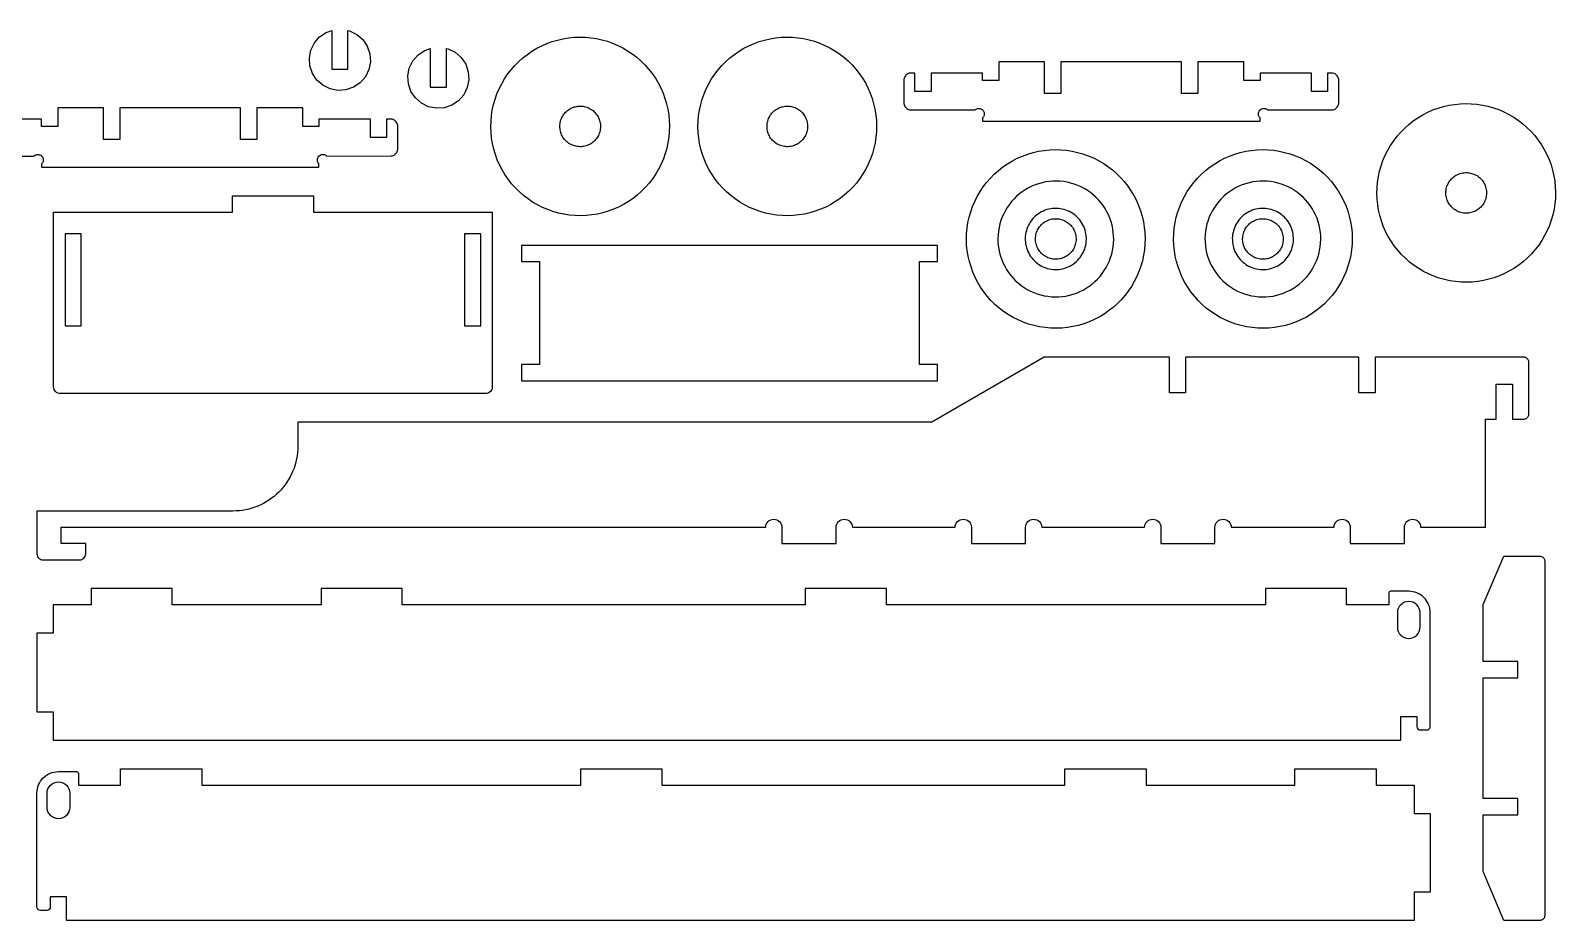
# Model space of a CAD drawing. Extents: x 0.7 to 47.3, y 0.7 to 14.4.
# Drawn here: x 23.79 to 47.27, y 0.72 to 14.42 of the extents above; entities that cross this region are included whole.
import ezdxf

# ---------------------------------------------------------------- set-up
doc = ezdxf.new("R2010")
doc.units = 0
doc.header["$MEASUREMENT"] = 0
for name, color, linetype in [('EXT', 1, 'CONTINUOUS'), ('INT', 150, 'CONTINUOUS'), ('POCKET_1_1MM', 105, 'CONTINUOUS')]:
    doc.layers.add(name, color=color, linetype=linetype)

msp = doc.modelspace()

# ---------------------------------------------------------------- linework, layer by layer
at = {"layer": 'EXT'}
for points in [[(28.863, 13.612), (28.761, 13.543), (28.644, 13.503), (28.522, 13.495), (28.401, 13.519), (28.291, 13.573), (28.198, 13.654), (28.13, 13.756), (28.09, 13.872), (28.082, 13.995), (28.105, 14.115), (28.16, 14.226), (28.24, 14.318), (28.343, 14.387), (28.426, 14.415), (28.426, 13.819), (28.676, 13.819), (28.676, 14.416), (28.702, 14.411), (28.812, 14.357), (28.905, 14.276), (28.973, 14.174), (29.013, 14.058), (29.021, 13.935), (28.998, 13.814), (28.944, 13.704)], [(30.378, 13.335), (30.276, 13.267), (30.16, 13.227), (30.037, 13.219), (29.917, 13.243), (29.806, 13.297), (29.714, 13.378), (29.645, 13.48), (29.606, 13.596), (29.597, 13.719), (29.621, 13.839), (29.675, 13.95), (29.756, 14.042), (29.858, 14.111), (29.942, 14.139), (29.942, 13.543), (30.192, 13.543), (30.192, 14.14), (30.218, 14.135), (30.328, 14.081), (30.421, 14), (30.489, 13.898), (30.529, 13.781), (30.537, 13.659), (30.513, 13.538), (30.459, 13.428)], [(31.315, 11.933), (31.254, 11.994), (31.196, 12.058), (31.143, 12.126), (31.094, 12.198), (31.05, 12.272), (31.01, 12.349), (30.975, 12.428), (30.946, 12.509), (30.921, 12.592), (30.902, 12.676), (30.888, 12.761), (30.879, 12.847), (30.876, 12.933), (30.879, 13.02), (30.886, 13.106), (30.899, 13.191), (30.918, 13.276), (30.941, 13.359), (30.97, 13.44), (31.004, 13.519), (31.043, 13.597), (31.087, 13.671), (31.135, 13.743), (31.187, 13.811), (31.244, 13.876), (31.305, 13.938), (31.37, 13.995), (31.438, 14.049), (31.509, 14.097), (31.583, 14.142), (31.66, 14.181), (31.739, 14.216), (31.82, 14.246), (31.903, 14.27), (31.987, 14.29), (32.072, 14.304), (32.158, 14.312), (32.244, 14.315), (32.331, 14.313), (32.417, 14.305), (32.502, 14.292), (32.587, 14.274), (32.67, 14.25), (32.751, 14.221), (32.83, 14.187), (32.908, 14.148), (32.982, 14.105), (33.054, 14.057), (33.122, 14.004), (33.187, 13.947), (33.249, 13.887), (33.306, 13.822), (33.36, 13.754), (33.409, 13.683), (33.453, 13.609), (33.492, 13.532), (33.527, 13.453), (33.557, 13.372), (33.581, 13.289), (33.601, 13.205), (33.615, 13.119), (33.623, 13.033), (33.626, 12.947), (33.624, 12.861), (33.616, 12.775), (33.603, 12.689), (33.585, 12.605), (33.561, 12.522), (33.532, 12.44), (33.498, 12.361), (33.459, 12.284), (33.416, 12.209), (33.368, 12.138), (33.315, 12.069), (33.258, 12.004), (33.198, 11.943), (33.133, 11.885), (33.065, 11.832), (32.994, 11.783), (32.92, 11.739), (32.843, 11.699), (32.764, 11.664), (32.683, 11.635), (32.6, 11.61), (32.516, 11.591), (32.43, 11.577), (32.344, 11.568), (32.258, 11.565), (32.172, 11.568), (32.086, 11.575), (32, 11.588), (31.916, 11.607), (31.833, 11.63), (31.752, 11.659), (31.672, 11.693), (31.595, 11.732), (31.52, 11.776), (31.449, 11.824), (31.38, 11.876)], [(34.504, 11.933), (34.443, 11.994), (34.385, 12.058), (34.332, 12.126), (34.283, 12.198), (34.239, 12.272), (34.199, 12.349), (34.164, 12.428), (34.135, 12.509), (34.11, 12.592), (34.091, 12.676), (34.077, 12.761), (34.068, 12.847), (34.065, 12.933), (34.068, 13.02), (34.075, 13.106), (34.088, 13.191), (34.107, 13.276), (34.13, 13.359), (34.159, 13.44), (34.193, 13.519), (34.232, 13.597), (34.276, 13.671), (34.324, 13.743), (34.376, 13.811), (34.433, 13.876), (34.494, 13.938), (34.558, 13.995), (34.626, 14.049), (34.698, 14.097), (34.772, 14.142), (34.849, 14.181), (34.928, 14.216), (35.009, 14.246), (35.092, 14.27), (35.176, 14.29), (35.261, 14.304), (35.347, 14.312), (35.433, 14.315), (35.52, 14.313), (35.606, 14.305), (35.691, 14.292), (35.776, 14.274), (35.859, 14.25), (35.94, 14.221), (36.019, 14.187), (36.097, 14.148), (36.171, 14.105), (36.243, 14.057), (36.311, 14.004), (36.376, 13.947), (36.438, 13.887), (36.495, 13.822), (36.549, 13.754), (36.597, 13.683), (36.642, 13.609), (36.681, 13.532), (36.716, 13.453), (36.746, 13.372), (36.77, 13.289), (36.79, 13.205), (36.804, 13.119), (36.812, 13.033), (36.815, 12.947), (36.813, 12.861), (36.805, 12.775), (36.792, 12.689), (36.774, 12.605), (36.75, 12.522), (36.721, 12.44), (36.687, 12.361), (36.648, 12.284), (36.605, 12.209), (36.557, 12.138), (36.504, 12.069), (36.447, 12.004), (36.387, 11.943), (36.322, 11.885), (36.254, 11.832), (36.183, 11.783), (36.109, 11.739), (36.032, 11.699), (35.953, 11.664), (35.872, 11.635), (35.789, 11.61), (35.705, 11.591), (35.619, 11.577), (35.533, 11.568), (35.447, 11.565), (35.361, 11.568), (35.275, 11.575), (35.189, 11.588), (35.105, 11.607), (35.022, 11.63), (34.94, 11.659), (34.861, 11.693), (34.784, 11.732), (34.709, 11.776), (34.638, 11.824), (34.569, 11.876)], [(37.279, 13.739), (37.268, 13.729), (37.258, 13.718), (37.25, 13.705), (37.243, 13.692), (37.238, 13.678), (37.235, 13.663), (37.234, 13.648), (37.234, 13.307), (37.236, 13.291), (37.239, 13.277), (37.244, 13.262), (37.251, 13.249), (37.26, 13.236), (37.271, 13.225), (37.282, 13.215), (37.295, 13.207), (37.309, 13.201), (37.323, 13.196), (37.338, 13.193), (37.354, 13.193), (38.332, 13.193), (38.34, 13.2), (38.348, 13.206), (38.358, 13.21), (38.368, 13.214), (38.379, 13.216), (38.389, 13.217), (38.4, 13.216), (38.41, 13.214), (38.421, 13.21), (38.43, 13.206), (38.439, 13.2), (38.447, 13.193), (38.454, 13.184), (38.461, 13.175), (38.466, 13.165), (38.469, 13.154), (38.471, 13.143), (38.472, 13.132), (38.471, 13.121), (38.469, 13.11), (38.466, 13.1), (38.461, 13.09), (38.454, 13.08), (38.447, 13.072), (38.447, 13.022), (42.719, 13.022), (42.719, 13.072), (42.705, 13.09), (42.697, 13.11), (42.694, 13.132), (42.697, 13.154), (42.705, 13.175), (42.719, 13.193), (42.736, 13.206), (42.757, 13.215), (42.779, 13.218), (42.801, 13.215), (42.822, 13.206), (42.839, 13.193), (43.832, 13.194), (43.847, 13.197), (43.861, 13.201), (43.874, 13.208), (43.887, 13.216), (43.898, 13.226), (43.908, 13.237), (43.916, 13.25), (43.923, 13.263), (43.927, 13.277), (43.93, 13.292), (43.931, 13.307), (43.931, 13.648), (43.93, 13.663), (43.927, 13.678), (43.923, 13.692), (43.916, 13.705), (43.908, 13.718), (43.898, 13.729), (43.887, 13.739), (43.874, 13.747), (43.861, 13.754), (43.847, 13.758), (43.832, 13.761), (43.817, 13.762), (43.76, 13.762), (43.76, 13.477), (43.51, 13.477), (43.51, 13.762), (42.719, 13.762), (42.719, 13.648), (42.469, 13.648), (42.469, 13.933), (41.759, 13.933), (41.759, 13.449), (41.509, 13.449), (41.509, 13.933), (39.65, 13.933), (39.65, 13.449), (39.401, 13.449), (39.401, 13.933), (38.697, 13.933), (38.697, 13.648), (38.447, 13.648), (38.447, 13.762), (37.655, 13.762), (37.655, 13.477), (37.405, 13.477), (37.405, 13.762), (37.348, 13.762), (37.334, 13.761), (37.319, 13.758), (37.305, 13.754), (37.291, 13.747)], [(44.957, 10.91), (44.895, 10.97), (44.838, 11.035), (44.785, 11.103), (44.736, 11.174), (44.691, 11.248), (44.652, 11.325), (44.617, 11.404), (44.587, 11.485), (44.563, 11.568), (44.544, 11.652), (44.53, 11.737), (44.521, 11.823), (44.518, 11.91), (44.52, 11.996), (44.528, 12.082), (44.541, 12.168), (44.56, 12.252), (44.583, 12.335), (44.612, 12.416), (44.646, 12.496), (44.685, 12.573), (44.728, 12.648), (44.777, 12.719), (44.829, 12.788), (44.886, 12.853), (44.947, 12.914), (45.011, 12.972), (45.079, 13.025), (45.15, 13.074), (45.225, 13.118), (45.301, 13.158), (45.38, 13.193), (45.462, 13.222), (45.544, 13.247), (45.629, 13.266), (45.714, 13.28), (45.8, 13.288), (45.886, 13.292), (45.972, 13.289), (46.058, 13.282), (46.144, 13.269), (46.228, 13.25), (46.311, 13.226), (46.393, 13.198), (46.472, 13.164), (46.549, 13.125), (46.624, 13.081), (46.696, 13.033), (46.764, 12.98), (46.829, 12.924), (46.891, 12.863), (46.948, 12.798), (47.001, 12.73), (47.05, 12.659), (47.095, 12.585), (47.134, 12.508), (47.169, 12.429), (47.199, 12.348), (47.223, 12.265), (47.242, 12.181), (47.256, 12.096), (47.265, 12.01), (47.268, 11.924), (47.266, 11.837), (47.258, 11.751), (47.245, 11.666), (47.226, 11.581), (47.203, 11.498), (47.174, 11.417), (47.14, 11.337), (47.101, 11.26), (47.058, 11.186), (47.009, 11.114), (46.957, 11.045), (46.9, 10.98), (46.839, 10.919), (46.775, 10.862), (46.707, 10.808), (46.636, 10.759), (46.561, 10.715), (46.485, 10.675), (46.406, 10.641), (46.324, 10.611), (46.242, 10.587), (46.157, 10.567), (46.072, 10.553), (45.986, 10.545), (45.9, 10.542), (45.814, 10.544), (45.727, 10.552), (45.642, 10.565), (45.558, 10.583), (45.475, 10.607), (45.393, 10.636), (45.314, 10.67), (45.237, 10.708), (45.162, 10.752), (45.09, 10.8), (45.022, 10.853)], [(38.638, 10.201), (38.576, 10.262), (38.519, 10.326), (38.466, 10.394), (38.417, 10.465), (38.373, 10.54), (38.333, 10.616), (38.298, 10.695), (38.269, 10.777), (38.244, 10.859), (38.225, 10.944), (38.211, 11.029), (38.202, 11.115), (38.199, 11.201), (38.201, 11.287), (38.209, 11.373), (38.222, 11.459), (38.241, 11.543), (38.264, 11.626), (38.293, 11.708), (38.327, 11.787), (38.366, 11.864), (38.409, 11.939), (38.458, 12.011), (38.51, 12.079), (38.567, 12.144), (38.628, 12.206), (38.692, 12.263), (38.76, 12.316), (38.832, 12.365), (38.906, 12.41), (38.982, 12.449), (39.062, 12.484), (39.143, 12.514), (39.225, 12.538), (39.31, 12.557), (39.395, 12.571), (39.481, 12.58), (39.567, 12.583), (39.654, 12.581), (39.74, 12.573), (39.825, 12.56), (39.909, 12.541), (39.992, 12.518), (40.074, 12.489), (40.153, 12.455), (40.23, 12.416), (40.305, 12.373), (40.377, 12.324), (40.445, 12.272), (40.51, 12.215), (40.572, 12.154), (40.629, 12.09), (40.682, 12.022), (40.731, 11.951), (40.776, 11.876), (40.815, 11.8), (40.85, 11.721), (40.88, 11.639), (40.904, 11.557), (40.923, 11.472), (40.937, 11.387), (40.946, 11.301), (40.949, 11.215), (40.947, 11.128), (40.939, 11.042), (40.926, 10.957), (40.908, 10.873), (40.884, 10.79), (40.855, 10.708), (40.821, 10.629), (40.782, 10.552), (40.739, 10.477), (40.691, 10.405), (40.638, 10.337), (40.581, 10.272), (40.52, 10.21), (40.456, 10.153), (40.388, 10.1), (40.317, 10.051), (40.243, 10.006), (40.166, 9.967), (40.087, 9.932), (40.006, 9.902), (39.923, 9.878), (39.839, 9.859), (39.753, 9.845), (39.667, 9.836), (39.581, 9.833), (39.495, 9.835), (39.409, 9.843), (39.323, 9.856), (39.239, 9.874), (39.156, 9.898), (39.074, 9.927), (38.995, 9.961), (38.918, 10), (38.843, 10.043), (38.771, 10.092), (38.703, 10.144)], [(41.827, 10.201), (41.765, 10.262), (41.708, 10.326), (41.655, 10.394), (41.606, 10.465), (41.561, 10.54), (41.522, 10.616), (41.487, 10.695), (41.458, 10.777), (41.433, 10.859), (41.414, 10.944), (41.4, 11.029), (41.391, 11.115), (41.388, 11.201), (41.39, 11.287), (41.398, 11.373), (41.411, 11.459), (41.43, 11.543), (41.453, 11.626), (41.482, 11.708), (41.516, 11.787), (41.555, 11.864), (41.598, 11.939), (41.647, 12.011), (41.699, 12.079), (41.756, 12.144), (41.817, 12.206), (41.881, 12.263), (41.949, 12.316), (42.021, 12.365), (42.095, 12.41), (42.171, 12.449), (42.251, 12.484), (42.332, 12.514), (42.414, 12.538), (42.499, 12.557), (42.584, 12.571), (42.67, 12.58), (42.756, 12.583), (42.843, 12.581), (42.929, 12.573), (43.014, 12.56), (43.098, 12.541), (43.181, 12.518), (43.263, 12.489), (43.342, 12.455), (43.419, 12.416), (43.494, 12.373), (43.566, 12.324), (43.634, 12.272), (43.699, 12.215), (43.761, 12.154), (43.818, 12.09), (43.871, 12.022), (43.92, 11.951), (43.965, 11.876), (44.004, 11.8), (44.039, 11.721), (44.069, 11.639), (44.093, 11.557), (44.112, 11.472), (44.126, 11.387), (44.135, 11.301), (44.138, 11.215), (44.136, 11.128), (44.128, 11.042), (44.115, 10.957), (44.097, 10.873), (44.073, 10.79), (44.044, 10.708), (44.01, 10.629), (43.971, 10.552), (43.928, 10.477), (43.88, 10.405), (43.827, 10.337), (43.77, 10.272), (43.709, 10.21), (43.645, 10.153), (43.577, 10.1), (43.506, 10.051), (43.432, 10.006), (43.355, 9.967), (43.276, 9.932), (43.195, 9.902), (43.112, 9.878), (43.027, 9.859), (42.942, 9.845), (42.856, 9.836), (42.77, 9.833), (42.684, 9.835), (42.598, 9.843), (42.512, 9.856), (42.428, 9.874), (42.345, 9.898), (42.263, 9.927), (42.184, 9.961), (42.107, 10), (42.032, 10.043), (41.96, 10.092), (41.892, 10.144)], [(31.349, 9.026), (37.751, 9.026), (37.751, 9.276), (37.475, 9.276), (37.475, 10.859), (37.751, 10.859), (37.751, 11.109), (31.349, 11.109), (31.349, 10.859), (31.625, 10.859), (31.625, 9.276), (31.349, 9.276)], [(46.475, 6.328), (47.021, 6.328), (47.032, 6.328), (47.043, 6.325), (47.053, 6.322), (47.063, 6.317), (47.072, 6.311), (47.08, 6.304), (47.087, 6.296), (47.093, 6.287), (47.098, 6.277), (47.101, 6.266), (47.104, 6.256), (47.104, 6.245), (47.104, 0.802), (47.104, 0.791), (47.101, 0.78), (47.098, 0.77), (47.093, 0.76), (47.087, 0.751), (47.08, 0.743), (47.072, 0.736), (47.063, 0.73), (47.053, 0.725), (47.043, 0.722), (47.032, 0.719), (47.021, 0.719), (46.475, 0.719), (46.152, 1.474), (46.152, 2.344), (46.688, 2.344), (46.688, 2.594), (46.152, 2.594), (46.152, 4.453), (46.688, 4.453), (46.688, 4.703), (46.152, 4.703), (46.152, 5.583)]]:
    msp.add_lwpolyline(points, close=True, dxfattribs=at)
msp.add_lwpolyline([(22.866, 12.484), (23.843, 12.484), (23.851, 12.491), (23.86, 12.497), (23.87, 12.502), (23.88, 12.505), (23.89, 12.507), (23.901, 12.508), (23.912, 12.507), (23.922, 12.505), (23.932, 12.502), (23.942, 12.497), (23.951, 12.491), (23.959, 12.484), (23.966, 12.476), (23.972, 12.466), (23.977, 12.456), (23.981, 12.446), (23.983, 12.435), (23.984, 12.424), (23.983, 12.413), (23.981, 12.402), (23.977, 12.391), (23.972, 12.381), (23.966, 12.372), (23.959, 12.363), (23.959, 12.313), (28.23, 12.313), (28.23, 12.363), (28.217, 12.381), (28.208, 12.402), (28.205, 12.424), (28.208, 12.446), (28.217, 12.466), (28.23, 12.484), (28.248, 12.498), (28.269, 12.506), (28.291, 12.509), (28.313, 12.506), (28.334, 12.498), (28.351, 12.484), (29.344, 12.485), (29.359, 12.488), (29.373, 12.493), (29.386, 12.499), (29.398, 12.508), (29.41, 12.517), (29.419, 12.529), (29.428, 12.541), (29.434, 12.554), (29.439, 12.568), (29.442, 12.583), (29.443, 12.598), (29.443, 12.94), (29.442, 12.954), (29.439, 12.969), (29.434, 12.983), (29.428, 12.997), (29.419, 13.009), (29.41, 13.02), (29.398, 13.03), (29.386, 13.038), (29.373, 13.045), (29.359, 13.05), (29.344, 13.053), (29.329, 13.054), (29.272, 13.054), (29.272, 12.769), (29.022, 12.769), (29.022, 13.054), (28.23, 13.054), (28.23, 12.94), (27.98, 12.94), (27.98, 13.224), (27.271, 13.224), (27.271, 12.74), (27.021, 12.74), (27.021, 13.224), (25.162, 13.224), (25.162, 12.74), (24.913, 12.74), (24.913, 13.224), (24.209, 13.224), (24.209, 12.94), (23.959, 12.94), (23.959, 13.054), (23.167, 13.054)], dxfattribs=at)
for points in [[(30.795, 8.829), (24.248, 8.829, -0.414214), (24.144, 8.933), (24.144, 11.621), (26.897, 11.621), (26.897, 11.871), (28.147, 11.871), (28.147, 11.621), (30.899, 11.621), (30.899, 8.933, -0.414214)], [(46.192, 8.435), (46.355, 8.435), (46.355, 8.972), (46.605, 8.972), (46.605, 8.435), (46.775, 8.435), (46.786, 8.436), (46.796, 8.438), (46.807, 8.442), (46.817, 8.446), (46.826, 8.452), (46.834, 8.46), (46.841, 8.468), (46.847, 8.477), (46.852, 8.487), (46.855, 8.497), (46.858, 8.508), (46.858, 8.519), (46.858, 9.306), (46.858, 9.317), (46.855, 9.328), (46.852, 9.338), (46.847, 9.348), (46.841, 9.357), (46.834, 9.365), (46.826, 9.372), (46.817, 9.378), (46.807, 9.383), (46.796, 9.387), (46.786, 9.389), (46.775, 9.389), (44.489, 9.389), (44.489, 8.842), (44.239, 8.842), (44.239, 9.389), (41.573, 9.389), (41.573, 8.842), (41.323, 8.842), (41.323, 9.389), (39.397, 9.389), (37.665, 8.389), (27.905, 8.389), (27.905, 8.02, -0.414214), (26.905, 7.02), (23.888, 7.02), (23.888, 6.364, 0.414214), (23.982, 6.27), (24.544, 6.27, 0.414214), (24.638, 6.364), (24.638, 6.52), (24.263, 6.52), (24.263, 6.77), (35.108, 6.77, -0.414214), (35.233, 6.895, -0.414214), (35.358, 6.77), (35.358, 6.52), (36.192, 6.52), (36.192, 6.77, -1), (36.442, 6.77), (38.025, 6.77, -0.414214), (38.15, 6.895, -0.414214), (38.275, 6.77), (38.275, 6.52), (39.108, 6.52), (39.108, 6.77, -1), (39.358, 6.77), (40.942, 6.77, -0.414214), (41.067, 6.895, -0.414214), (41.192, 6.77), (41.192, 6.52), (42.025, 6.52), (42.025, 6.77, -0.414214), (42.15, 6.895, -0.414214), (42.275, 6.77), (43.858, 6.77, -0.414214), (43.983, 6.895, -0.414214), (44.108, 6.77), (44.108, 6.52), (44.942, 6.52), (44.942, 6.77, -1), (45.192, 6.77), (46.192, 6.77)], [(36.968, 5.578), (36.968, 5.828), (35.718, 5.828), (35.718, 5.578), (29.513, 5.578), (29.513, 5.828), (28.263, 5.828), (28.263, 5.578), (25.971, 5.578), (25.971, 5.828), (24.721, 5.828), (24.721, 5.578), (24.138, 5.578), (24.138, 5.141), (23.888, 5.141), (23.888, 3.931), (24.138, 3.931), (24.138, 3.494), (44.885, 3.494), (44.885, 3.859), (45.135, 3.859), (45.135, 3.703, 0.414214), (45.187, 3.651), (45.288, 3.651, 0.414214), (45.34, 3.703), (45.34, 5.454, 0.414214), (45.008, 5.785), (44.727, 5.785, 0.414214), (44.701, 5.759), (44.701, 5.578), (44.051, 5.578), (44.051, 5.828), (42.801, 5.828), (42.801, 5.578)], [(32.26, 2.802), (32.26, 3.052), (33.51, 3.052), (33.51, 2.802), (39.715, 2.802), (39.715, 3.052), (40.965, 3.052), (40.965, 2.802), (43.256, 2.802), (43.256, 3.052), (44.506, 3.052), (44.506, 2.802), (45.09, 2.802), (45.09, 2.365), (45.34, 2.365), (45.34, 1.156), (45.09, 1.156), (45.09, 0.719), (24.343, 0.719), (24.343, 1.083), (24.093, 1.083), (24.093, 0.927, -0.414214), (24.041, 0.875), (23.94, 0.875, -0.414214), (23.888, 0.927), (23.888, 2.678, -0.414214), (24.219, 3.01), (24.5, 3.01, -0.414214), (24.526, 2.984), (24.526, 2.802), (25.176, 2.802), (25.176, 3.052), (26.426, 3.052), (26.426, 2.802)]]:
    msp.add_lwpolyline(points, format="xyb", close=True, dxfattribs=at)
at = {"layer": 'INT'}
for points in [[(32.007, 12.745), (31.995, 12.761), (31.985, 12.777), (31.975, 12.794), (31.966, 12.812), (31.959, 12.83), (31.952, 12.849), (31.947, 12.868), (31.943, 12.887), (31.941, 12.906), (31.939, 12.926), (31.939, 12.946), (31.94, 12.965), (31.942, 12.985), (31.945, 13.004), (31.95, 13.023), (31.956, 13.042), (31.963, 13.06), (31.971, 13.078), (31.98, 13.095), (31.99, 13.112), (32.002, 13.128), (32.014, 13.144), (32.027, 13.158), (32.041, 13.172), (32.056, 13.184), (32.072, 13.196), (32.088, 13.207), (32.105, 13.217), (32.123, 13.225), (32.141, 13.233), (32.16, 13.239), (32.179, 13.244), (32.198, 13.248), (32.217, 13.251), (32.237, 13.252), (32.257, 13.253), (32.276, 13.252), (32.296, 13.25), (32.315, 13.246), (32.334, 13.242), (32.353, 13.236), (32.371, 13.229), (32.389, 13.221), (32.406, 13.211), (32.423, 13.201), (32.439, 13.19), (32.455, 13.178), (32.469, 13.164), (32.483, 13.15), (32.495, 13.135), (32.507, 13.12), (32.518, 13.103), (32.528, 13.086), (32.536, 13.068), (32.544, 13.05), (32.55, 13.032), (32.555, 13.013), (32.559, 12.994), (32.562, 12.974), (32.563, 12.955), (32.564, 12.935), (32.563, 12.915), (32.561, 12.896), (32.557, 12.876), (32.553, 12.857), (32.547, 12.839), (32.54, 12.82), (32.532, 12.802), (32.522, 12.785), (32.512, 12.768), (32.501, 12.752), (32.489, 12.737), (32.475, 12.722), (32.461, 12.709), (32.446, 12.696), (32.431, 12.684), (32.414, 12.674), (32.397, 12.664), (32.379, 12.655), (32.361, 12.648), (32.343, 12.641), (32.324, 12.636), (32.305, 12.632), (32.285, 12.63), (32.266, 12.628), (32.246, 12.628), (32.226, 12.629), (32.207, 12.631), (32.187, 12.634), (32.168, 12.639), (32.15, 12.645), (32.131, 12.652), (32.113, 12.66), (32.096, 12.669), (32.079, 12.679), (32.063, 12.691), (32.048, 12.703), (32.033, 12.716), (32.02, 12.73)], [(35.196, 12.745), (35.184, 12.761), (35.174, 12.777), (35.164, 12.794), (35.155, 12.812), (35.148, 12.83), (35.141, 12.849), (35.136, 12.868), (35.132, 12.887), (35.13, 12.906), (35.128, 12.926), (35.128, 12.946), (35.129, 12.965), (35.131, 12.985), (35.134, 13.004), (35.139, 13.023), (35.145, 13.042), (35.152, 13.06), (35.16, 13.078), (35.169, 13.095), (35.179, 13.112), (35.191, 13.128), (35.203, 13.144), (35.216, 13.158), (35.23, 13.172), (35.245, 13.184), (35.261, 13.196), (35.277, 13.207), (35.294, 13.217), (35.312, 13.225), (35.33, 13.233), (35.349, 13.239), (35.368, 13.244), (35.387, 13.248), (35.406, 13.251), (35.426, 13.252), (35.446, 13.253), (35.465, 13.252), (35.485, 13.25), (35.504, 13.246), (35.523, 13.242), (35.542, 13.236), (35.56, 13.229), (35.578, 13.221), (35.595, 13.211), (35.612, 13.201), (35.628, 13.19), (35.644, 13.178), (35.658, 13.164), (35.672, 13.15), (35.684, 13.135), (35.696, 13.12), (35.707, 13.103), (35.717, 13.086), (35.725, 13.068), (35.733, 13.05), (35.739, 13.032), (35.744, 13.013), (35.748, 12.994), (35.751, 12.974), (35.752, 12.955), (35.753, 12.935), (35.752, 12.915), (35.75, 12.896), (35.746, 12.876), (35.742, 12.857), (35.736, 12.839), (35.729, 12.82), (35.721, 12.802), (35.711, 12.785), (35.701, 12.768), (35.69, 12.752), (35.678, 12.737), (35.664, 12.722), (35.65, 12.709), (35.635, 12.696), (35.62, 12.684), (35.603, 12.674), (35.586, 12.664), (35.568, 12.655), (35.55, 12.648), (35.532, 12.641), (35.513, 12.636), (35.494, 12.632), (35.474, 12.63), (35.455, 12.628), (35.435, 12.628), (35.415, 12.629), (35.396, 12.631), (35.376, 12.634), (35.357, 12.639), (35.339, 12.645), (35.32, 12.652), (35.302, 12.66), (35.285, 12.669), (35.268, 12.679), (35.252, 12.691), (35.237, 12.703), (35.222, 12.716), (35.209, 12.73)], [(45.649, 11.722), (45.637, 11.737), (45.626, 11.754), (45.617, 11.771), (45.608, 11.788), (45.601, 11.807), (45.594, 11.825), (45.589, 11.844), (45.585, 11.863), (45.582, 11.883), (45.581, 11.902), (45.581, 11.922), (45.581, 11.942), (45.584, 11.961), (45.587, 11.98), (45.592, 12), (45.597, 12.018), (45.604, 12.037), (45.613, 12.055), (45.622, 12.072), (45.632, 12.089), (45.643, 12.105), (45.656, 12.12), (45.669, 12.134), (45.683, 12.148), (45.698, 12.161), (45.714, 12.173), (45.73, 12.183), (45.747, 12.193), (45.765, 12.202), (45.783, 12.209), (45.802, 12.215), (45.82, 12.221), (45.84, 12.225), (45.859, 12.227), (45.879, 12.229), (45.898, 12.229), (45.918, 12.228), (45.937, 12.226), (45.957, 12.223), (45.976, 12.218), (45.995, 12.212), (46.013, 12.205), (46.031, 12.197), (46.048, 12.188), (46.065, 12.178), (46.081, 12.166), (46.096, 12.154), (46.111, 12.141), (46.124, 12.127), (46.137, 12.112), (46.149, 12.096), (46.16, 12.08), (46.169, 12.062), (46.178, 12.045), (46.185, 12.027), (46.192, 12.008), (46.197, 11.989), (46.201, 11.97), (46.204, 11.95), (46.205, 11.931), (46.205, 11.911), (46.204, 11.892), (46.202, 11.872), (46.199, 11.853), (46.194, 11.834), (46.189, 11.815), (46.182, 11.797), (46.173, 11.779), (46.164, 11.761), (46.154, 11.745), (46.143, 11.729), (46.13, 11.713), (46.117, 11.699), (46.103, 11.685), (46.088, 11.672), (46.072, 11.661), (46.056, 11.65), (46.039, 11.64), (46.021, 11.632), (46.003, 11.624), (45.984, 11.618), (45.966, 11.613), (45.946, 11.609), (45.927, 11.606), (45.907, 11.604), (45.888, 11.604), (45.868, 11.605), (45.849, 11.607), (45.829, 11.611), (45.81, 11.615), (45.791, 11.621), (45.773, 11.628), (45.755, 11.636), (45.738, 11.645), (45.721, 11.656), (45.705, 11.667), (45.69, 11.679), (45.675, 11.693), (45.662, 11.707)], [(39.33, 11.013), (39.318, 11.029), (39.307, 11.045), (39.298, 11.062), (39.289, 11.08), (39.282, 11.098), (39.275, 11.117), (39.27, 11.135), (39.266, 11.155), (39.263, 11.174), (39.262, 11.194), (39.262, 11.213), (39.263, 11.233), (39.265, 11.252), (39.268, 11.272), (39.273, 11.291), (39.279, 11.31), (39.286, 11.328), (39.294, 11.346), (39.303, 11.363), (39.313, 11.38), (39.324, 11.396), (39.337, 11.411), (39.35, 11.426), (39.364, 11.439), (39.379, 11.452), (39.395, 11.464), (39.411, 11.475), (39.428, 11.484), (39.446, 11.493), (39.464, 11.5), (39.483, 11.507), (39.502, 11.512), (39.521, 11.516), (39.54, 11.519), (39.56, 11.52), (39.579, 11.52), (39.599, 11.519), (39.619, 11.517), (39.638, 11.514), (39.657, 11.509), (39.676, 11.503), (39.694, 11.496), (39.712, 11.488), (39.729, 11.479), (39.746, 11.469), (39.762, 11.458), (39.777, 11.445), (39.792, 11.432), (39.806, 11.418), (39.818, 11.403), (39.83, 11.387), (39.841, 11.371), (39.85, 11.354), (39.859, 11.336), (39.867, 11.318), (39.873, 11.299), (39.878, 11.28), (39.882, 11.261), (39.885, 11.242), (39.886, 11.222), (39.887, 11.203), (39.886, 11.183), (39.883, 11.163), (39.88, 11.144), (39.875, 11.125), (39.87, 11.106), (39.863, 11.088), (39.855, 11.07), (39.845, 11.053), (39.835, 11.036), (39.824, 11.02), (39.811, 11.005), (39.798, 10.99), (39.784, 10.977), (39.769, 10.964), (39.753, 10.952), (39.737, 10.941), (39.72, 10.932), (39.702, 10.923), (39.684, 10.915), (39.666, 10.909), (39.647, 10.904), (39.627, 10.9), (39.608, 10.897), (39.588, 10.896), (39.569, 10.896), (39.549, 10.896), (39.53, 10.899), (39.51, 10.902), (39.491, 10.907), (39.472, 10.912), (39.454, 10.919), (39.436, 10.928), (39.419, 10.937), (39.402, 10.947), (39.386, 10.958), (39.371, 10.971), (39.356, 10.984), (39.343, 10.998)], [(42.519, 11.013), (42.507, 11.029), (42.496, 11.045), (42.487, 11.062), (42.478, 11.08), (42.471, 11.098), (42.464, 11.117), (42.459, 11.135), (42.455, 11.155), (42.452, 11.174), (42.451, 11.194), (42.451, 11.213), (42.452, 11.233), (42.454, 11.252), (42.457, 11.272), (42.462, 11.291), (42.468, 11.31), (42.475, 11.328), (42.483, 11.346), (42.492, 11.363), (42.502, 11.38), (42.513, 11.396), (42.526, 11.411), (42.539, 11.426), (42.553, 11.439), (42.568, 11.452), (42.584, 11.464), (42.6, 11.475), (42.617, 11.484), (42.635, 11.493), (42.653, 11.5), (42.672, 11.507), (42.691, 11.512), (42.71, 11.516), (42.729, 11.519), (42.749, 11.52), (42.768, 11.52), (42.788, 11.519), (42.808, 11.517), (42.827, 11.514), (42.846, 11.509), (42.865, 11.503), (42.883, 11.496), (42.901, 11.488), (42.918, 11.479), (42.935, 11.469), (42.951, 11.458), (42.966, 11.445), (42.981, 11.432), (42.995, 11.418), (43.007, 11.403), (43.019, 11.387), (43.03, 11.371), (43.039, 11.354), (43.048, 11.336), (43.056, 11.318), (43.062, 11.299), (43.067, 11.28), (43.071, 11.261), (43.074, 11.242), (43.075, 11.222), (43.076, 11.203), (43.075, 11.183), (43.072, 11.163), (43.069, 11.144), (43.064, 11.125), (43.059, 11.106), (43.052, 11.088), (43.044, 11.07), (43.034, 11.053), (43.024, 11.036), (43.013, 11.02), (43, 11.005), (42.987, 10.99), (42.973, 10.977), (42.958, 10.964), (42.942, 10.952), (42.926, 10.941), (42.909, 10.932), (42.891, 10.923), (42.873, 10.915), (42.855, 10.909), (42.836, 10.904), (42.816, 10.9), (42.797, 10.897), (42.777, 10.896), (42.758, 10.896), (42.738, 10.896), (42.719, 10.899), (42.699, 10.902), (42.68, 10.907), (42.661, 10.912), (42.643, 10.919), (42.625, 10.928), (42.608, 10.937), (42.591, 10.947), (42.575, 10.958), (42.56, 10.971), (42.545, 10.984), (42.532, 10.998)], [(24.57, 11.289), (24.32, 11.289), (24.32, 9.869), (24.57, 9.869)], [(30.473, 9.869), (30.723, 9.869), (30.723, 11.289), (30.473, 11.289)]]:
    msp.add_lwpolyline(points, close=True, dxfattribs=at)
for points in [[(45.183, 5.235), (45.183, 5.454, 0.414214), (45.008, 5.629, 0.414214), (44.834, 5.454), (44.834, 5.235, 0.414214), (45.008, 5.06, 0.414214)], [(24.044, 2.46), (24.044, 2.678, -0.414214), (24.219, 2.853, -0.414214), (24.394, 2.678), (24.394, 2.46, -0.414214), (24.219, 2.285, -0.414214)]]:
    msp.add_lwpolyline(points, format="xyb", close=True, dxfattribs=at)
at = {"layer": 'POCKET_1_1MM'}
for points in [[(38.956, 10.565), (38.998, 10.528), (39.042, 10.493), (39.088, 10.461), (39.136, 10.432), (39.185, 10.406), (39.236, 10.383), (39.289, 10.363), (39.342, 10.347), (39.397, 10.334), (39.452, 10.325), (39.508, 10.319), (39.564, 10.316), (39.62, 10.317), (39.676, 10.322), (39.731, 10.33), (39.786, 10.342), (39.84, 10.357), (39.893, 10.375), (39.944, 10.397), (39.995, 10.422), (40.043, 10.45), (40.09, 10.481), (40.134, 10.514), (40.177, 10.551), (40.217, 10.59), (40.255, 10.632), (40.289, 10.676), (40.321, 10.721), (40.35, 10.769), (40.376, 10.819), (40.399, 10.87), (40.419, 10.923), (40.435, 10.976), (40.448, 11.031), (40.457, 11.086), (40.463, 11.142), (40.466, 11.198), (40.465, 11.254), (40.46, 11.309), (40.452, 11.365), (40.44, 11.42), (40.425, 11.474), (40.407, 11.527), (40.385, 11.578), (40.36, 11.628), (40.332, 11.677), (40.302, 11.724), (40.268, 11.768), (40.231, 11.811), (40.192, 11.851), (40.15, 11.888), (40.107, 11.923), (40.061, 11.955), (40.013, 11.984), (39.963, 12.01), (39.912, 12.033), (39.859, 12.053), (39.806, 12.069), (39.751, 12.082), (39.696, 12.091), (39.64, 12.097), (39.584, 12.1), (39.528, 12.098), (39.473, 12.094), (39.417, 12.086), (39.362, 12.074), (39.308, 12.059), (39.255, 12.041), (39.204, 12.019), (39.154, 11.994), (39.105, 11.966), (39.058, 11.935), (39.014, 11.902), (38.971, 11.865), (38.931, 11.826), (38.894, 11.784), (38.859, 11.74), (38.827, 11.694), (38.798, 11.647), (38.772, 11.597), (38.749, 11.546), (38.729, 11.493), (38.713, 11.44), (38.7, 11.385), (38.691, 11.33), (38.685, 11.274), (38.682, 11.218), (38.684, 11.162), (38.688, 11.106), (38.696, 11.051), (38.708, 10.996), (38.723, 10.942), (38.741, 10.889), (38.763, 10.838), (38.788, 10.787), (38.816, 10.739), (38.847, 10.692), (38.881, 10.648), (38.917, 10.605)], [(42.145, 10.565), (42.187, 10.528), (42.231, 10.493), (42.277, 10.461), (42.324, 10.432), (42.374, 10.406), (42.425, 10.383), (42.478, 10.363), (42.531, 10.347), (42.586, 10.334), (42.641, 10.325), (42.697, 10.319), (42.753, 10.316), (42.809, 10.317), (42.865, 10.322), (42.92, 10.33), (42.975, 10.342), (43.029, 10.357), (43.082, 10.375), (43.133, 10.397), (43.184, 10.422), (43.232, 10.45), (43.279, 10.481), (43.323, 10.514), (43.366, 10.551), (43.406, 10.59), (43.443, 10.632), (43.478, 10.676), (43.51, 10.721), (43.539, 10.769), (43.565, 10.819), (43.588, 10.87), (43.608, 10.923), (43.624, 10.976), (43.637, 11.031), (43.646, 11.086), (43.652, 11.142), (43.655, 11.198), (43.654, 11.254), (43.649, 11.309), (43.641, 11.365), (43.629, 11.42), (43.614, 11.474), (43.596, 11.527), (43.574, 11.578), (43.549, 11.628), (43.521, 11.677), (43.49, 11.724), (43.457, 11.768), (43.42, 11.811), (43.381, 11.851), (43.339, 11.888), (43.296, 11.923), (43.25, 11.955), (43.202, 11.984), (43.152, 12.01), (43.101, 12.033), (43.048, 12.053), (42.995, 12.069), (42.94, 12.082), (42.885, 12.091), (42.829, 12.097), (42.773, 12.1), (42.717, 12.098), (42.662, 12.094), (42.606, 12.086), (42.551, 12.074), (42.497, 12.059), (42.444, 12.041), (42.393, 12.019), (42.343, 11.994), (42.294, 11.966), (42.247, 11.935), (42.203, 11.902), (42.16, 11.865), (42.12, 11.826), (42.083, 11.784), (42.048, 11.74), (42.016, 11.694), (41.987, 11.647), (41.961, 11.597), (41.938, 11.546), (41.918, 11.493), (41.902, 11.44), (41.889, 11.385), (41.88, 11.33), (41.874, 11.274), (41.871, 11.218), (41.873, 11.162), (41.877, 11.106), (41.885, 11.051), (41.897, 10.996), (41.912, 10.942), (41.93, 10.889), (41.952, 10.838), (41.977, 10.787), (42.005, 10.739), (42.036, 10.692), (42.069, 10.648), (42.106, 10.605)], [(39.244, 10.872), (39.266, 10.852), (39.289, 10.833), (39.313, 10.816), (39.338, 10.8), (39.364, 10.786), (39.391, 10.774), (39.419, 10.763), (39.447, 10.755), (39.476, 10.747), (39.505, 10.742), (39.534, 10.739), (39.564, 10.737), (39.593, 10.738), (39.623, 10.74), (39.652, 10.744), (39.681, 10.749), (39.71, 10.757), (39.738, 10.767), (39.765, 10.778), (39.792, 10.791), (39.818, 10.805), (39.842, 10.821), (39.866, 10.839), (39.889, 10.858), (39.91, 10.878), (39.93, 10.9), (39.949, 10.923), (39.966, 10.947), (39.982, 10.972), (39.996, 10.998), (40.008, 11.025), (40.019, 11.053), (40.027, 11.081), (40.035, 11.11), (40.04, 11.139), (40.043, 11.168), (40.045, 11.198), (40.045, 11.227), (40.042, 11.257), (40.038, 11.286), (40.033, 11.315), (40.025, 11.344), (40.016, 11.372), (40.004, 11.399), (39.992, 11.426), (39.977, 11.452), (39.961, 11.476), (39.943, 11.5), (39.924, 11.523), (39.904, 11.544), (39.882, 11.564), (39.859, 11.583), (39.835, 11.6), (39.81, 11.616), (39.784, 11.63), (39.757, 11.642), (39.729, 11.652), (39.701, 11.661), (39.672, 11.668), (39.643, 11.674), (39.614, 11.677), (39.584, 11.679), (39.555, 11.678), (39.525, 11.676), (39.496, 11.672), (39.467, 11.666), (39.438, 11.659), (39.41, 11.649), (39.383, 11.638), (39.356, 11.625), (39.331, 11.611), (39.306, 11.595), (39.282, 11.577), (39.259, 11.558), (39.238, 11.538), (39.218, 11.516), (39.199, 11.493), (39.182, 11.469), (39.167, 11.444), (39.153, 11.418), (39.14, 11.391), (39.13, 11.363), (39.121, 11.335), (39.114, 11.306), (39.108, 11.277), (39.105, 11.248), (39.103, 11.218), (39.104, 11.189), (39.106, 11.159), (39.11, 11.13), (39.116, 11.101), (39.123, 11.072), (39.133, 11.044), (39.144, 11.017), (39.157, 10.99), (39.171, 10.964), (39.187, 10.94), (39.205, 10.916), (39.224, 10.893)], [(42.433, 10.872), (42.455, 10.852), (42.478, 10.833), (42.502, 10.816), (42.527, 10.8), (42.553, 10.786), (42.58, 10.774), (42.608, 10.763), (42.636, 10.755), (42.665, 10.747), (42.694, 10.742), (42.723, 10.739), (42.753, 10.737), (42.782, 10.738), (42.812, 10.74), (42.841, 10.744), (42.87, 10.749), (42.899, 10.757), (42.927, 10.767), (42.954, 10.778), (42.981, 10.791), (43.007, 10.805), (43.031, 10.821), (43.055, 10.839), (43.078, 10.858), (43.099, 10.878), (43.119, 10.9), (43.138, 10.923), (43.155, 10.947), (43.171, 10.972), (43.185, 10.998), (43.197, 11.025), (43.208, 11.053), (43.216, 11.081), (43.224, 11.11), (43.229, 11.139), (43.232, 11.168), (43.234, 11.198), (43.234, 11.227), (43.231, 11.257), (43.227, 11.286), (43.222, 11.315), (43.214, 11.344), (43.205, 11.372), (43.193, 11.399), (43.181, 11.426), (43.166, 11.452), (43.15, 11.476), (43.132, 11.5), (43.113, 11.523), (43.093, 11.544), (43.071, 11.564), (43.048, 11.583), (43.024, 11.6), (42.999, 11.616), (42.973, 11.63), (42.946, 11.642), (42.918, 11.652), (42.89, 11.661), (42.861, 11.668), (42.832, 11.674), (42.803, 11.677), (42.773, 11.679), (42.744, 11.678), (42.714, 11.676), (42.685, 11.672), (42.656, 11.666), (42.627, 11.659), (42.599, 11.649), (42.572, 11.638), (42.545, 11.625), (42.52, 11.611), (42.495, 11.595), (42.471, 11.577), (42.448, 11.558), (42.427, 11.538), (42.407, 11.516), (42.388, 11.493), (42.371, 11.469), (42.356, 11.444), (42.342, 11.418), (42.329, 11.391), (42.319, 11.363), (42.31, 11.335), (42.303, 11.306), (42.297, 11.277), (42.294, 11.248), (42.292, 11.218), (42.293, 11.189), (42.295, 11.159), (42.299, 11.13), (42.305, 11.101), (42.312, 11.072), (42.322, 11.044), (42.333, 11.017), (42.346, 10.99), (42.36, 10.964), (42.376, 10.94), (42.394, 10.916), (42.413, 10.893)]]:
    msp.add_lwpolyline(points, close=True, dxfattribs=at)

doc.saveas('drawing.dxf')
